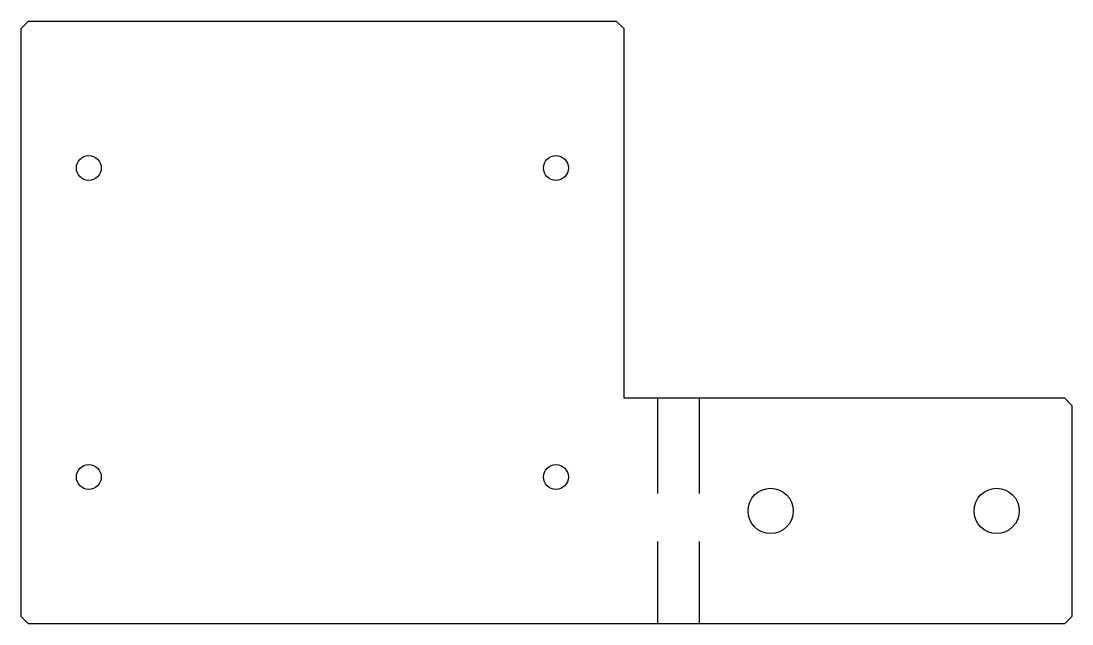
# Model space of a CAD drawing. Extents: x 0 to 140, y 0 to 80.
import ezdxf

# ---------------------------------------------------------------- set-up
doc = ezdxf.new("R2010")
doc.units = 0
doc.header["$MEASUREMENT"] = 0
doc.linetypes.add('DASHED', pattern=[19.05, 12.7, -6.35])
doc.layers.get('0').update_dxf_attribs({"linetype": 'CONTINUOUS'})

msp = doc.modelspace()

# ---------------------------------------------------------------- linework, layer by layer
for p, q in [((0, 79), (1, 80)), ((1, 80), (79, 80)), ((79, 80), (80, 79)), ((0, 1), (0, 79)), ((80, 79), (80, 30)), ((80, 30), (138.5, 30)), ((138.5, 30), (139.5, 29)), ((139.5, 29), (139.5, 1)), ((1, 0), (0, 1)), ((138.5, 0), (1, 0)), ((139.5, 1), (138.5, 0))]:
    msp.add_line(p, q)
at = {"linetype": 'DASHED'}
for p, q in [((84.5, 30), (84.5, 0)), ((90, 30), (90, 0))]:
    msp.add_line(p, q, dxfattribs=at)
for centre, radius in [((9, 60.5), 1.65), ((71, 60.5), 1.65), ((9, 19.5), 1.65), ((71, 19.5), 1.65), ((99.5, 15), 3), ((129.5, 15), 3)]:
    msp.add_circle(centre, radius)

doc.saveas('drawing.dxf')
